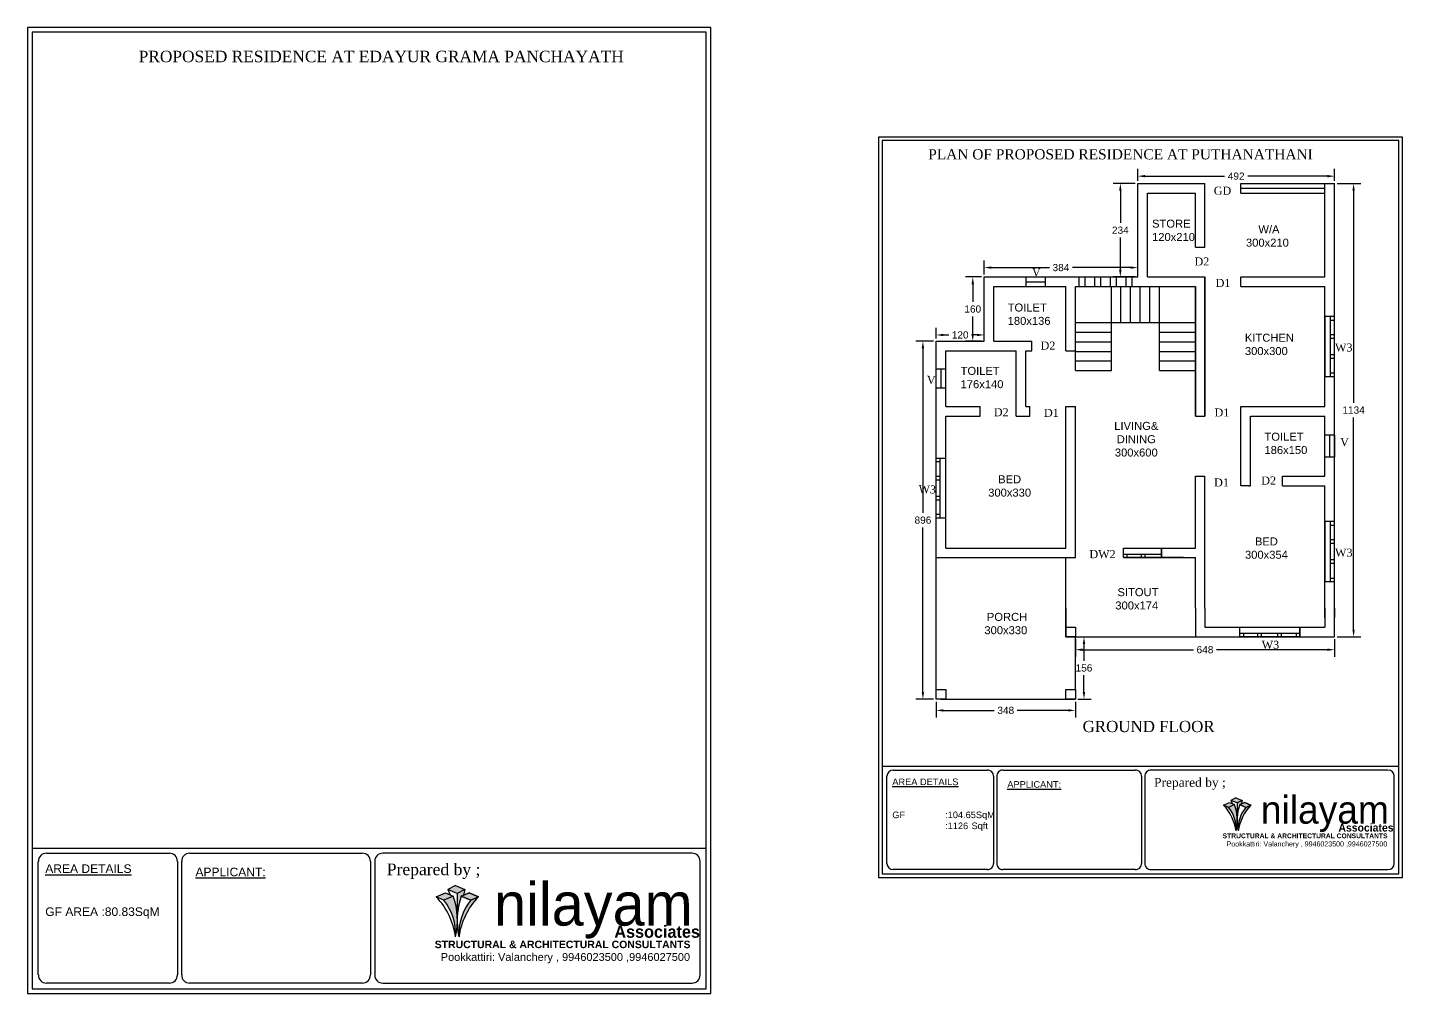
# Model space of a CAD drawing. Header units: inches. Extents: x -2903 to 3367, y -161 to 1064.
# Drawn here: x 843.52 to 877.9, y 497.32 to 521.48 of the extents above; entities that cross this region are included whole.
import ezdxf

# ---------------------------------------------------------------- set-up
doc = ezdxf.new("R2010")
doc.units = ezdxf.units.IN
doc.header["$MEASUREMENT"] = 0
doc.linetypes.add('ACAD_ISO02W100', pattern=[15, 12, -3])
doc.layers.add('--plan', color=7, linetype='Continuous')
doc.layers.add('PLAN', color=10, linetype='Continuous')
doc.styles.add('SA', font='times.ttf')
doc.styles.get("Standard").update_dxf_attribs({"font": 'arial.ttf'})
doc.dimstyles.get("Standard").update_dxf_attribs({"dimtxt": 0.18, "dimasz": 0.18, "dimexe": 0.18, "dimexo": 0.0625, "dimgap": 0.09, "dimtad": 0, "dimtih": 1, "dimtoh": 1, "dimdec": 0, "dimlfac": 100, "dimzin": 0, "dimdsep": 46, "dimtxsty": 'Standard', "dimcen": 0.09, "dimadec": 0, "dimazin": 0, "dimtfac": 1, "dimtdec": 0, "dimtofl": 0, "dimtmove": 0, "dimatfit": 3, "dimfxl": 1, "dimtolj": 1, "dimtzin": 0, "dimarcsym": 0})

# ---------------------------------------------------------------- blocks, each defined once
blk = doc.blocks.new('nilayan new')
h = blk.add_hatch(color=256)
h.set_gradient(color1=(171, 171, 160), color2=(233, 233, 231), one_color=1, tint=0.91)
h.paths.add_polyline_path([(-543.265, 296.076), (-543.464, 295.991), (-543.303, 295.916), (-543.099, 296.007)])
h.paths.add_polyline_path([(-543.099, 296.007), (-543.303, 295.916, -0.197043), (-543.05, 295.133, 0.041266), (-543.013, 295.39, -0.030102), (-543.013, 295.58, 0.069334)])
h.paths.add_polyline_path([(-542.927, 296.007), (-542.722, 295.916), (-542.561, 295.991), (-542.76, 296.076)])
h.paths.add_polyline_path([(-542.561, 295.991), (-542.722, 295.916, 0.197043), (-542.976, 295.133, -0.158169)])
h = blk.add_hatch(color=256)
h.set_gradient(color1=(13, 97, 231), color2=(163, 196, 250), one_color=1, tint=0.81, name='HEMISPHERICAL')
h.paths.add_polyline_path([(-542.848, 296.148), (-543.052, 296.23), (-543.218, 296.149), (-543.018, 296.064)])
h.paths.add_polyline_path([(-543.016, 295.622, -0.006631), (-543.013, 295.58, -0.069334), (-542.927, 296.007), (-542.882, 296.026), (-542.848, 296.148), (-543.018, 296.064)])
for p, q in [((-543.464, 295.991), (-543.265, 296.076)), ((-543.265, 296.076), (-543.099, 296.007)), ((-543.052, 296.23), (-543.218, 296.149)), ((-543.018, 296.064), (-543.218, 296.149)), ((-543.218, 296.149), (-543.163, 296.034)), ((-543.052, 296.23), (-542.848, 296.148)), ((-542.848, 296.148), (-543.018, 296.064)), ((-542.76, 296.076), (-542.927, 296.007)), ((-542.848, 296.148), (-542.882, 296.026)), ((-542.561, 295.991), (-542.76, 296.076)), ((-543.303, 295.916), (-543.464, 295.991)), ((-543.099, 296.007), (-543.303, 295.916)), ((-543.018, 296.064), (-543.016, 295.622)), ((-542.927, 296.007), (-542.722, 295.916)), ((-542.722, 295.916), (-542.561, 295.991))]:
    blk.add_line(p, q)
for points in [[(-543.265, 296.076), (-543.099, 296.007), (-543.303, 295.916), (-543.464, 295.991), (-543.265, 296.076)], [(-542.76, 296.076), (-542.561, 295.991), (-542.722, 295.916), (-542.927, 296.007), (-542.76, 296.076)]]:
    blk.add_lwpolyline(points)
for centre, radius, start, end in [((-544.579, 294.922), 1.544, 7.8259, 43.7778), ((-544.132, 295.215), 1.085, 355.6446, 40.2323), ((-544.588, 295.485), 1.579, 347.0994, 19.3132), ((-541.437, 295.485), 1.579, 160.6868, 192.9006), ((-541.893, 295.215), 1.085, 139.7677, 184.3554), ((-541.446, 294.922), 1.544, 136.2222, 172.1741)]:
    blk.add_arc(centre, radius, start, end)
at = {"attachment_point": 1}
for s, width, insert, char_height in [('{\\fBauhaus|b0|i0|c0|p2;\\C5;nilayam}', 18.84828, (-542.225, 296.297), 0.92248), ('Pookkattiri: Valanchery , 9946023500 ,9946027500', 13.33237, (-543.366, 294.786), 0.168)]:
    blk.add_mtext_dynamic_manual_height_columns(s, width=width, gutter_width=1, heights=[0], dxfattribs=dict(at, insert=insert, char_height=char_height))
for s, insert, char_height, width in [('{\\fBauhaus|b1|i0|c0|p2;Associates}', (-539.651, 295.373), 0.25945, 11.05359), ('{\\fArial Greek|b1|i0|c0|p34;STRUCTURAL & ARCHITECTURAL CONSULTANTS}', (-543.495, 295.051), 0.16, 15.33754)]:
    blk.add_mtext(s, dxfattribs=dict(at, insert=insert, char_height=char_height, width=width))
blk = doc.blocks.new('*D635')
at = {"color": 0, "lineweight": -2, "transparency": 16777216}
for p, q in [((866.24, 513.699), (866.24, 513.971)), ((867.44, 513.699), (867.44, 513.971)), ((866.42, 513.791), (866.56, 513.791)), ((867.26, 513.791), (867.12, 513.791))]:
    blk.add_line(p, q, dxfattribs=at)
at = {"color": 0, "transparency": 16777216}
for points in [[(866.42, 513.821), (866.42, 513.761), (866.24, 513.791)], [(867.26, 513.821), (867.26, 513.761), (867.44, 513.791)]]:
    blk.add_solid(points, dxfattribs=at)
at = {"layer": 'Defpoints', "color": 0, "transparency": 16777216}
for p in [(866.24, 513.636), (867.44, 513.791), (867.44, 513.636)]:
    blk.add_point(p, dxfattribs=at)
at = {"color": 0, "transparency": 16777216, "insert": (866.84, 513.791), "char_height": 0.18, "attachment_point": 5}
blk.add_mtext('\\A1;120', dxfattribs=at)
blk = doc.blocks.new('*D636')
at = {"color": 0, "lineweight": -2, "transparency": 16777216}
for p, q in [((867.377, 515.241), (866.975, 515.241)), ((867.155, 515.061), (867.155, 514.62)), ((867.155, 513.816), (867.155, 514.257)), ((867.377, 513.636), (866.975, 513.636))]:
    blk.add_line(p, q, dxfattribs=at)
at = {"color": 0, "transparency": 16777216}
for points in [[(867.125, 515.061), (867.185, 515.061), (867.155, 515.241)], [(867.125, 513.816), (867.185, 513.816), (867.155, 513.636)]]:
    blk.add_solid(points, dxfattribs=at)
at = {"layer": 'Defpoints', "color": 0, "transparency": 16777216}
for p in [(867.44, 515.241), (867.155, 513.636), (867.44, 513.636)]:
    blk.add_point(p, dxfattribs=at)
at = {"color": 0, "transparency": 16777216, "insert": (867.155, 514.439), "char_height": 0.18, "attachment_point": 5}
blk.add_mtext('\\A1;160', dxfattribs=at)
blk = doc.blocks.new('*D637')
at = {"color": 0, "lineweight": -2, "transparency": 16777216}
for p, q in [((867.44, 515.303), (867.44, 515.656)), ((871.28, 515.303), (871.28, 515.656)), ((867.62, 515.476), (869.071, 515.476)), ((871.1, 515.476), (869.648, 515.476))]:
    blk.add_line(p, q, dxfattribs=at)
at = {"color": 0, "transparency": 16777216}
for points in [[(867.62, 515.506), (867.62, 515.446), (867.44, 515.476)], [(871.1, 515.506), (871.1, 515.446), (871.28, 515.476)]]:
    blk.add_solid(points, dxfattribs=at)
at = {"layer": 'Defpoints', "color": 0, "transparency": 16777216}
for p in [(871.28, 515.476), (867.44, 515.241), (871.28, 515.241)]:
    blk.add_point(p, dxfattribs=at)
at = {"color": 0, "transparency": 16777216, "insert": (869.36, 515.476), "char_height": 0.18, "attachment_point": 5}
blk.add_mtext('\\A1;384', dxfattribs=at)
blk = doc.blocks.new('*D638')
at = {"color": 0, "lineweight": -2, "transparency": 16777216}
for p, q in [((871.217, 517.581), (870.664, 517.581)), ((870.844, 517.401), (870.844, 516.593)), ((870.844, 515.421), (870.844, 516.229)), ((871.217, 515.241), (870.664, 515.241))]:
    blk.add_line(p, q, dxfattribs=at)
at = {"color": 0, "transparency": 16777216}
for points in [[(870.814, 517.401), (870.874, 517.401), (870.844, 517.581)], [(870.814, 515.421), (870.874, 515.421), (870.844, 515.241)]]:
    blk.add_solid(points, dxfattribs=at)
at = {"layer": 'Defpoints', "color": 0, "transparency": 16777216}
for p in [(871.28, 517.581), (870.844, 515.241), (871.28, 515.241)]:
    blk.add_point(p, dxfattribs=at)
at = {"color": 0, "transparency": 16777216, "insert": (870.844, 516.411), "char_height": 0.18, "attachment_point": 5}
blk.add_mtext('\\A1;234', dxfattribs=at)
blk = doc.blocks.new('*D639')
at = {"color": 0, "lineweight": -2, "transparency": 16777216}
for p, q in [((871.28, 517.643), (871.28, 517.943)), ((871.46, 517.763), (873.448, 517.763)), ((876.02, 517.763), (874.031, 517.763)), ((876.2, 517.643), (876.2, 517.943))]:
    blk.add_line(p, q, dxfattribs=at)
at = {"color": 0, "transparency": 16777216}
for points in [[(871.46, 517.793), (871.46, 517.733), (871.28, 517.763)], [(876.02, 517.793), (876.02, 517.733), (876.2, 517.763)]]:
    blk.add_solid(points, dxfattribs=at)
at = {"layer": 'Defpoints', "color": 0, "transparency": 16777216}
for p in [(871.28, 517.763), (871.28, 517.581), (876.2, 517.581)]:
    blk.add_point(p, dxfattribs=at)
at = {"color": 0, "transparency": 16777216, "insert": (873.74, 517.763), "char_height": 0.18, "attachment_point": 5}
blk.add_mtext('\\A1;492', dxfattribs=at)
blk = doc.blocks.new('*D640')
at = {"color": 0, "lineweight": -2, "transparency": 16777216}
for p, q in [((876.262, 517.581), (876.855, 517.581)), ((876.675, 517.401), (876.675, 512.093)), ((876.675, 506.421), (876.675, 511.729)), ((876.262, 506.241), (876.855, 506.241))]:
    blk.add_line(p, q, dxfattribs=at)
at = {"color": 0, "transparency": 16777216}
for points in [[(876.645, 517.401), (876.705, 517.401), (876.675, 517.581)], [(876.645, 506.421), (876.705, 506.421), (876.675, 506.241)]]:
    blk.add_solid(points, dxfattribs=at)
at = {"layer": 'Defpoints', "color": 0, "transparency": 16777216}
for p in [(876.2, 517.581), (876.2, 506.241), (876.675, 506.241)]:
    blk.add_point(p, dxfattribs=at)
at = {"color": 0, "transparency": 16777216, "insert": (876.675, 511.911), "char_height": 0.18, "attachment_point": 5}
blk.add_mtext('\\A1;1134', dxfattribs=at)
blk = doc.blocks.new('*D641')
at = {"color": 0, "lineweight": -2, "transparency": 16777216}
for p, q in [((869.72, 506.178), (869.72, 505.738)), ((876.2, 506.178), (876.2, 505.738)), ((869.9, 505.918), (872.67, 505.918)), ((876.02, 505.918), (873.249, 505.918))]:
    blk.add_line(p, q, dxfattribs=at)
at = {"color": 0, "transparency": 16777216}
for points in [[(869.9, 505.948), (869.9, 505.888), (869.72, 505.918)], [(876.02, 505.948), (876.02, 505.888), (876.2, 505.918)]]:
    blk.add_solid(points, dxfattribs=at)
at = {"layer": 'Defpoints', "color": 0, "transparency": 16777216}
for p in [(869.72, 506.241), (876.2, 506.241), (869.72, 505.918)]:
    blk.add_point(p, dxfattribs=at)
at = {"color": 0, "transparency": 16777216, "insert": (872.96, 505.918), "char_height": 0.18, "attachment_point": 5}
blk.add_mtext('\\A1;648', dxfattribs=at)
blk = doc.blocks.new('*D642')
at = {"color": 0, "lineweight": -2, "transparency": 16777216}
for p, q in [((869.782, 506.241), (870.115, 506.241)), ((869.935, 506.061), (869.935, 505.643)), ((869.935, 504.861), (869.935, 505.279)), ((869.782, 504.681), (870.115, 504.681))]:
    blk.add_line(p, q, dxfattribs=at)
at = {"color": 0, "transparency": 16777216}
for points in [[(869.905, 506.061), (869.965, 506.061), (869.935, 506.241)], [(869.905, 504.861), (869.965, 504.861), (869.935, 504.681)]]:
    blk.add_solid(points, dxfattribs=at)
at = {"layer": 'Defpoints', "color": 0, "transparency": 16777216}
for p in [(869.72, 506.241), (869.72, 504.681), (869.935, 504.681)]:
    blk.add_point(p, dxfattribs=at)
at = {"color": 0, "transparency": 16777216, "insert": (869.935, 505.461), "char_height": 0.18, "attachment_point": 5}
blk.add_mtext('\\A1;156', dxfattribs=at)
blk = doc.blocks.new('*D643')
at = {"color": 0, "lineweight": -2, "transparency": 16777216}
for p, q in [((866.24, 504.618), (866.24, 504.22)), ((869.72, 504.618), (869.72, 504.22)), ((866.42, 504.4), (867.691, 504.4)), ((869.54, 504.4), (868.269, 504.4))]:
    blk.add_line(p, q, dxfattribs=at)
at = {"color": 0, "transparency": 16777216}
for points in [[(866.42, 504.43), (866.42, 504.37), (866.24, 504.4)], [(869.54, 504.43), (869.54, 504.37), (869.72, 504.4)]]:
    blk.add_solid(points, dxfattribs=at)
at = {"layer": 'Defpoints', "color": 0, "transparency": 16777216}
for p in [(866.24, 504.681), (869.72, 504.681), (866.24, 504.4)]:
    blk.add_point(p, dxfattribs=at)
at = {"color": 0, "transparency": 16777216, "insert": (867.98, 504.4), "char_height": 0.18, "attachment_point": 5}
blk.add_mtext('\\A1;348', dxfattribs=at)
blk = doc.blocks.new('*D644')
at = {"color": 0, "lineweight": -2, "transparency": 16777216}
for p, q in [((866.177, 513.636), (865.729, 513.636)), ((865.909, 513.456), (865.909, 509.34)), ((865.909, 504.861), (865.909, 508.977)), ((866.177, 504.681), (865.729, 504.681))]:
    blk.add_line(p, q, dxfattribs=at)
at = {"color": 0, "transparency": 16777216}
for points in [[(865.879, 513.456), (865.939, 513.456), (865.909, 513.636)], [(865.879, 504.861), (865.939, 504.861), (865.909, 504.681)]]:
    blk.add_solid(points, dxfattribs=at)
at = {"layer": 'Defpoints', "color": 0, "transparency": 16777216}
for p in [(865.909, 513.636), (866.24, 513.636), (866.24, 504.681)]:
    blk.add_point(p, dxfattribs=at)
at = {"color": 0, "transparency": 16777216, "insert": (865.909, 509.159), "char_height": 0.18, "attachment_point": 5}
blk.add_mtext('\\A1;896', dxfattribs=at)

msp = doc.modelspace()

# ---------------------------------------------------------------- linework, layer by layer
at = {"layer": '--plan', "ltscale": 0.1}
for p, q in [((875.96, 514.251), (875.96, 512.751)), ((876.2, 514.251), (875.96, 514.251)), ((876.09, 514.251), (876.09, 512.751)), ((876.09, 514.161), (876.2, 514.161)), ((876.18, 513.796), (876.09, 513.796)), ((876.18, 513.796), (876.09, 513.796)), ((876.18, 513.706), (876.09, 513.706)), ((876.18, 513.706), (876.09, 513.706)), ((876.2, 513.296), (876.09, 513.296)), ((876.2, 513.296), (876.09, 513.296)), ((876.2, 513.206), (876.09, 513.206)), ((876.2, 513.206), (876.09, 513.206)), ((876.09, 512.841), (876.2, 512.841)), ((876.09, 512.841), (876.2, 512.841)), ((875.95, 512.751), (876.2, 512.751)), ((875.96, 512.751), (876.2, 512.751)), ((876.08, 510.738), (876.08, 511.283)), ((876.2, 511.283), (876.11, 511.283)), ((876.2, 511.283), (876.11, 511.283)), ((866.24, 509.211), (866.24, 510.711)), ((866.24, 510.711), (866.48, 510.711)), ((866.33, 510.621), (866.24, 510.621)), ((866.33, 510.711), (866.33, 509.211)), ((866.24, 510.256), (866.33, 510.256)), ((866.24, 510.256), (866.33, 510.256)), ((866.24, 510.166), (866.33, 510.166)), ((866.24, 510.166), (866.33, 510.166)), ((866.24, 509.756), (866.33, 509.756)), ((866.24, 509.756), (866.33, 509.756)), ((866.24, 509.666), (866.33, 509.666)), ((866.24, 509.666), (866.33, 509.666)), ((866.33, 509.301), (866.24, 509.301)), ((866.33, 509.301), (866.24, 509.301)), ((866.48, 509.211), (866.24, 509.211)), ((866.48, 509.211), (866.24, 509.211)), ((875.96, 509.121), (875.96, 507.621)), ((876.2, 509.121), (875.96, 509.121)), ((876.09, 509.121), (876.09, 507.621)), ((876.09, 509.031), (876.2, 509.031)), ((870.92, 508.221), (870.92, 508.461)), ((871.875, 508.461), (871.875, 508.221)), ((876.18, 508.666), (876.09, 508.666)), ((876.18, 508.666), (876.09, 508.666)), ((876.18, 508.576), (876.09, 508.576)), ((876.18, 508.576), (876.09, 508.576)), ((870.92, 508.311), (871.875, 508.311)), ((872.42, 508.221), (870.92, 508.221)), ((871.01, 508.311), (871.01, 508.221)), ((871.375, 508.221), (871.375, 508.311)), ((871.375, 508.221), (871.375, 508.311)), ((871.465, 508.221), (871.465, 508.311)), ((871.465, 508.221), (871.465, 508.311)), ((871.875, 508.221), (871.875, 508.311)), ((871.875, 508.221), (871.875, 508.311)), ((876.2, 508.166), (876.09, 508.166)), ((876.2, 508.166), (876.09, 508.166)), ((876.2, 508.076), (876.09, 508.076)), ((876.2, 508.076), (876.09, 508.076)), ((876.09, 507.711), (876.2, 507.711)), ((876.09, 507.711), (876.2, 507.711)), ((875.95, 507.621), (876.2, 507.621)), ((875.96, 507.621), (876.2, 507.621)), ((873.83, 506.241), (873.83, 506.481)), ((873.83, 506.331), (875.33, 506.331)), ((873.92, 506.331), (873.92, 506.241)), ((874.285, 506.241), (874.285, 506.331)), ((874.285, 506.241), (874.285, 506.331)), ((874.375, 506.241), (874.375, 506.331)), ((874.375, 506.241), (874.375, 506.331)), ((874.785, 506.241), (874.785, 506.331)), ((874.785, 506.241), (874.785, 506.331)), ((874.875, 506.241), (874.875, 506.331)), ((874.875, 506.241), (874.875, 506.331)), ((875.24, 506.331), (875.24, 506.241)), ((875.24, 506.331), (875.24, 506.241)), ((875.33, 506.481), (875.33, 506.241)), ((875.33, 506.241), (873.83, 506.241))]:
    msp.add_line(p, q, dxfattribs=at)
for p, q in [((871.28, 515.241), (871.28, 517.581)), ((871.28, 517.581), (872.96, 517.581)), ((871.52, 515.241), (871.52, 517.341)), ((871.52, 517.341), (872.72, 517.341)), ((872.72, 515.991), (872.72, 517.341)), ((872.96, 515.991), (872.96, 517.581)), ((873.86, 517.341), (873.86, 517.581)), ((873.86, 517.581), (876.2, 517.581)), ((873.86, 517.461), (875.96, 517.461)), ((873.86, 517.341), (875.96, 517.341)), ((873.86, 517.341), (875.96, 517.341)), ((875.96, 517.341), (875.96, 517.581)), ((875.96, 515.241), (875.96, 517.341)), ((876.2, 506.241), (876.2, 517.581)), ((872.72, 515.991), (872.72, 516.241)), ((872.72, 515.991), (872.96, 515.991)), ((872.96, 515.991), (872.96, 516.241)), ((867.44, 513.636), (867.44, 515.241)), ((867.44, 515.241), (871.28, 515.241)), ((867.68, 513.636), (867.68, 515.001)), ((867.68, 515.001), (869.48, 515.001)), ((868.49, 515.001), (868.49, 515.241)), ((868.49, 515.121), (868.97, 515.121)), ((868.97, 515.001), (868.97, 515.241)), ((869.48, 513.396), (869.48, 515.001)), ((869.72, 515.001), (872.72, 515.001)), ((869.72, 512.901), (869.72, 515.001)), ((869.81, 515.241), (869.81, 515.001)), ((869.96, 515.241), (869.96, 515.001)), ((870.2, 515.241), (870.2, 515.001)), ((870.35, 515.241), (870.35, 515.001)), ((870.59, 515.241), (870.59, 515.001)), ((870.62, 512.951), (870.62, 515.001)), ((870.62, 512.901), (870.62, 515.001)), ((870.74, 515.241), (870.74, 515.001)), ((870.86, 514.101), (870.86, 515.001)), ((870.98, 515.241), (870.98, 515.001)), ((871.1, 514.101), (871.1, 515.001)), ((871.13, 515.241), (871.13, 515.001)), ((871.34, 514.101), (871.34, 515.001)), ((871.52, 515.241), (872.96, 515.241)), ((871.58, 514.101), (871.58, 515.001)), ((871.82, 512.901), (871.82, 515.001)), ((872.72, 511.761), (872.72, 515.001)), ((872.72, 515.001), (872.72, 511.761)), ((872.96, 513.319), (872.96, 515.241)), ((872.96, 515.241), (872.96, 511.761)), ((873.86, 515.241), (875.96, 515.241)), ((873.86, 515.001), (873.86, 515.241)), ((873.86, 515.001), (875.96, 515.001)), ((875.96, 512.001), (875.96, 515.001)), ((869.72, 514.101), (872.72, 514.101)), ((866.24, 508.221), (866.24, 513.636)), ((866.24, 513.636), (867.44, 513.636)), ((867.68, 513.636), (868.63, 513.636)), ((868.63, 513.396), (868.63, 513.636)), ((871.82, 513.861), (872.72, 513.861)), ((871.82, 513.861), (872.72, 513.861)), ((871.82, 513.621), (872.72, 513.621)), ((871.82, 513.621), (872.72, 513.621)), ((866.48, 512.001), (866.48, 513.396)), ((866.48, 513.396), (868.24, 513.396)), ((868.24, 511.761), (868.24, 513.396)), ((868.48, 512.001), (868.48, 513.396)), ((868.48, 513.396), (868.63, 513.396)), ((869.48, 513.396), (869.48, 513.501)), ((869.48, 513.396), (869.72, 513.396)), ((871.82, 513.381), (872.72, 513.381)), ((871.82, 513.381), (872.72, 513.381)), ((872.96, 511.761), (872.96, 513.319)), ((866.48, 512.939), (866.24, 512.939)), ((866.36, 512.939), (866.36, 512.459)), ((871.82, 513.141), (872.72, 513.141)), ((871.82, 513.141), (872.72, 513.141)), ((871.82, 512.901), (872.72, 512.901)), ((866.48, 512.459), (866.24, 512.459)), ((866.48, 512.001), (867.34, 512.001)), ((866.6, 512.001), (867.34, 512.001)), ((867.34, 511.761), (867.34, 512.001)), ((868.48, 512.001), (868.58, 512.001)), ((868.48, 512.001), (868.58, 512.001)), ((868.48, 512.001), (868.58, 512.001)), ((868.58, 511.761), (868.58, 512.001)), ((869.48, 508.461), (869.48, 512.001)), ((869.48, 512.001), (869.72, 512.001)), ((869.72, 511.461), (869.72, 512.001)), ((873.86, 512.001), (875.96, 512.001)), ((873.86, 510.261), (873.86, 512.001)), ((866.48, 508.461), (866.48, 511.761)), ((866.48, 511.761), (867.34, 511.761)), ((868.24, 511.761), (868.58, 511.761)), ((868.24, 511.761), (868.58, 511.761)), ((869.72, 510.201), (869.72, 511.761)), ((872.72, 511.761), (872.96, 511.761)), ((874.1, 511.761), (875.96, 511.761)), ((874.1, 510.021), (874.1, 511.761)), ((875.96, 510.261), (875.96, 511.761)), ((876.2, 511.283), (875.96, 511.283)), ((875.96, 510.738), (875.96, 511.283)), ((876.2, 511.283), (876.2, 510.738)), ((869.72, 508.221), (869.72, 510.561)), ((876.2, 510.738), (875.96, 510.738)), ((876.2, 510.738), (875.96, 510.738)), ((872.72, 508.461), (872.72, 510.261)), ((872.72, 510.261), (872.96, 510.261)), ((872.96, 506.961), (872.96, 510.261)), ((873.86, 510.021), (873.86, 510.261)), ((874.9, 510.261), (875.96, 510.261)), ((874.9, 510.021), (874.9, 510.261)), ((874.06, 510.021), (873.86, 510.021)), ((874.06, 510.021), (874.1, 510.021)), ((874.9, 510.021), (875.96, 510.021)), ((875.96, 506.721), (875.96, 510.021)), ((866.48, 508.461), (869.48, 508.461)), ((870.92, 508.221), (870.92, 508.461)), ((870.92, 508.461), (872.72, 508.461)), ((871.875, 508.221), (871.875, 508.441)), ((871.875, 508.221), (871.875, 508.441)), ((866.24, 508.221), (869.72, 508.221)), ((866.24, 504.921), (866.24, 508.221)), ((869.48, 506.481), (869.48, 508.221)), ((870.92, 508.221), (872.72, 508.221)), ((872.72, 506.961), (872.72, 508.221)), ((869.48, 506.961), (869.48, 506.241)), ((872.72, 506.961), (872.72, 506.241)), ((872.96, 506.961), (872.96, 506.481)), ((875.96, 506.961), (875.96, 506.481)), ((876.2, 506.961), (876.2, 506.721)), ((869.48, 506.481), (869.72, 506.481)), ((869.72, 506.481), (869.72, 506.241)), ((872.96, 506.481), (875.96, 506.481)), ((875.33, 506.241), (875.33, 506.461)), ((875.33, 506.241), (875.33, 506.461)), ((869.48, 506.241), (872.96, 506.241)), ((869.72, 504.921), (869.72, 506.241)), ((872.96, 506.241), (876.2, 506.241)), ((866.24, 504.921), (866.48, 504.921)), ((866.36, 504.681), (869.72, 504.681)), ((866.48, 504.921), (866.48, 504.681)), ((869.48, 504.921), (869.72, 504.921)), ((869.72, 504.921), (869.72, 504.681)), ((865.164, 502.908), (867.523, 502.908)), ((867.904, 502.908), (871.216, 502.908)), ((877.535, 502.908), (871.61, 502.908)), ((865.008, 502.365), (865.008, 502.752)), ((865.008, 500.574), (865.008, 502.646)), ((867.673, 502.752), (867.673, 502.365)), ((867.673, 502.646), (867.673, 500.574)), ((867.754, 502.752), (867.754, 502.365)), ((867.754, 502.646), (867.754, 500.574)), ((871.372, 502.752), (871.372, 502.365)), ((871.372, 502.646), (871.372, 500.574)), ((871.454, 502.752), (871.454, 502.365)), ((871.454, 502.646), (871.454, 500.574)), ((877.69, 502.365), (877.69, 502.752)), ((877.69, 500.574), (877.69, 502.646)), ((843.999, 500.826), (847.077, 500.826)), ((847.573, 500.826), (851.895, 500.826)), ((860.137, 500.826), (852.408, 500.826)), ((843.795, 500.118), (843.795, 500.623)), ((843.795, 497.782), (843.795, 500.484)), ((847.272, 500.623), (847.272, 500.118)), ((847.272, 500.484), (847.272, 497.782)), ((847.378, 500.623), (847.378, 500.118)), ((847.378, 500.484), (847.378, 497.782)), ((852.098, 500.623), (852.098, 500.118)), ((852.098, 500.484), (852.098, 497.782)), ((852.204, 500.623), (852.204, 500.118)), ((852.204, 500.484), (852.204, 497.782)), ((860.34, 500.118), (860.34, 500.623)), ((860.34, 497.782), (860.34, 500.484)), ((867.523, 500.418), (865.164, 500.418)), ((871.216, 500.418), (867.904, 500.418)), ((871.61, 500.418), (877.535, 500.418)), ((847.077, 497.579), (843.999, 497.579)), ((851.895, 497.579), (847.573, 497.579)), ((852.408, 497.579), (860.137, 497.579))]:
    msp.add_line(p, q)
at = {"linetype": 'ACAD_ISO02W100'}
for p, q in [((869.72, 513.861), (870.62, 513.861)), ((869.72, 513.621), (870.62, 513.621)), ((869.72, 513.381), (870.62, 513.381)), ((869.72, 513.141), (870.62, 513.141)), ((869.72, 512.901), (870.62, 512.901))]:
    msp.add_line(p, q, dxfattribs=at)
at = {"ltscale": 0.1}
msp.add_line((866.48, 509.211), (866.48, 510.711), dxfattribs=at)
for points in [[(869.48, 506.481), (869.72, 506.481), (869.72, 506.241), (869.48, 506.241)], [(866.24, 504.921), (866.48, 504.921), (866.48, 504.681), (866.24, 504.681)], [(869.48, 504.921), (869.72, 504.921), (869.72, 504.681), (869.48, 504.681)]]:
    msp.add_lwpolyline(points, close=True)
for centre, radius, start, end in [((865.164, 502.752), 0.156, 90, 180), ((867.52, 502.755), 0.153, 358.8163, 91.1837), ((867.907, 502.755), 0.153, 88.8163, 181.1837), ((871.22, 502.755), 0.153, 358.8163, 91.1837), ((871.607, 502.755), 0.153, 88.8163, 181.1837), ((877.535, 502.752), 0.156, 0, 90), ((843.999, 500.623), 0.203, 90, 180), ((847.073, 500.627), 0.199, 358.8163, 91.1837), ((847.578, 500.627), 0.199, 88.8163, 181.1837), ((851.899, 500.627), 0.199, 358.8163, 91.1837), ((852.404, 500.627), 0.199, 88.8163, 181.1837), ((860.137, 500.623), 0.203, 0, 90), ((865.164, 500.574), 0.156, 180, 270), ((867.52, 500.571), 0.153, 268.8163, 1.1837), ((867.907, 500.571), 0.153, 178.8163, 271.1837), ((871.22, 500.571), 0.153, 268.8163, 1.1837), ((871.607, 500.571), 0.153, 178.8163, 271.1837), ((877.535, 500.574), 0.156, 270, 0), ((843.999, 497.782), 0.203, 180, 270), ((847.073, 497.778), 0.199, 268.8163, 1.1837), ((847.578, 497.778), 0.199, 178.8163, 271.1837), ((851.899, 497.778), 0.199, 268.8163, 1.1837), ((852.404, 497.778), 0.199, 178.8163, 271.1837), ((860.137, 497.782), 0.203, 270, 0)]:
    msp.add_arc(centre, radius, start, end)
at = {"layer": 'PLAN', "color": 0}
for p, q in [((864.888, 503.007), (877.806, 503.007)), ((843.638, 500.956), (860.492, 500.956)), ((864.89, 500.308), (877.809, 500.308)), ((843.641, 497.434), (860.494, 497.434))]:
    msp.add_line(p, q, dxfattribs=at)
for points in [[(860.611, 521.482), (843.525, 521.482), (843.525, 497.318), (860.611, 497.318)], [(860.494, 521.366), (843.641, 521.366), (843.641, 497.434), (860.494, 497.434)], [(877.898, 518.742), (864.801, 518.742), (864.801, 500.219), (877.898, 500.219)], [(877.809, 518.652), (864.89, 518.652), (864.89, 500.308), (877.809, 500.308)]]:
    msp.add_lwpolyline(points, close=True, dxfattribs=at)

# ---------------------------------------------------------------- block references
for p, xscale, yscale, zscale in [((1282.516, 279.224), 0.7527468543341781, 0.7527468543341781, 0.7527468543341781), ((1488.472, 154.039), 1.167935033518874, 1.167935033518874, 1.167935033518874)]:
    msp.add_blockref('nilayan new', p, dxfattribs=dict(xscale=xscale, yscale=yscale, zscale=zscale))

# ---------------------------------------------------------------- texts
at = {"layer": '--plan', "ltscale": 0.1, "style": 'SA'}
for s, insert, char_height, width, attachment_point in [('PROPOSED RESIDENCE AT EDAYUR GRAMA PANCHAYATH', (846.304, 520.901), 0.287, 20.94808, 1), ('\\A1;   PLAN OF PROPOSED RESIDENCE AT PUTHANATHANI', (865.753, 518.438), 0.25484, 15.94342, 1), ('GD', (873.18, 517.5), 0.2, 0.23555, 1), ('D2', (872.699, 515.73), 0.2, 0.23555, 1), ('D1', (873.227, 515.193), 0.2, 0.23555, 1), ('D2', (868.851, 513.626), 0.2, 0.23555, 1), ('{\\fTimes New Roman|b0|i0|c0|p18;W3}', (876.648, 513.577), 0.2, 0.23555, 3), ('D2', (867.682, 511.959), 0.2, 0.23555, 1), ('D1', (868.935, 511.943), 0.2, 0.23555, 1), ('D1', (873.2, 511.952), 0.2, 0.23555, 1), ('D1', (873.188, 510.201), 0.2, 0.23555, 1), ('D2', (874.368, 510.25), 0.2, 0.23555, 1), ('DW2', (870.072, 508.408), 0.2, 0.23555, 1), ('{\\fTimes New Roman|b0|i0|c0|p18;W3}', (876.648, 508.447), 0.2, 0.23555, 3), ('{\\fTimes New Roman|b0|i0|c0|p18;W3}', (874.378, 506.141), 0.2, 0.23555, 1), ('GROUND FLOOR', (869.9, 504.138), 0.28, 17.51749, 1)]:
    msp.add_mtext(s, dxfattribs=dict(at, insert=insert, char_height=char_height, width=width, attachment_point=attachment_point))
at = {"layer": '--plan', "ltscale": 0.1, "char_height": 0.2, "width": 0.23555, "attachment_point": 1, "rotation": 358.167, "style": 'SA'}
for s, insert in [('V', (868.636, 515.462)), ('V', (866.009, 512.77)), ('V', (876.342, 511.215)), ('{\\fTimes New Roman|b0|i0|c0|p18;W3}', (865.803, 510.038))]:
    msp.add_mtext(s, dxfattribs=dict(at, insert=insert))
at = {"char_height": 0.2, "attachment_point": 1}
for s, insert in [('STORE\\P120x210', (871.637, 516.675)), ('    W/A\\P300x210', (873.985, 516.533)), ('TOILET    180x136', (868.028, 514.577)), ('KITCHEN\\P300x300', (873.958, 513.822)), ('TOILET    176x140', (866.851, 512.993)), ('\\pxqc;LIVING& DINING\\P300x600', (870.444, 511.617)), ('TOILET    186x150', (874.447, 511.346)), ('\\pxqc;BED\\P300x330', (867.278, 510.281)), ('\\pxqc;BED\\P300x354', (873.697, 508.727)), ('\\pxqc;SITOUT\\P\\pq*;   300x174', (870.486, 507.458)), ('\\pxqc;PORCH\\P\\pq*;   300x330', (867.213, 506.839))]:
    msp.add_mtext_dynamic_manual_height_columns(s, width=1.59803, gutter_width=1, heights=[0], dxfattribs=dict(at, insert=insert))
at = {"attachment_point": 1}
for insert, char_height, width in [((871.686, 502.711), 0.22274, 5.17048), ((871.686, 502.711), 0.22274, 5.17048), ((852.507, 500.569), 0.29057, 6.74515), ((852.507, 500.569), 0.29057, 6.74515)]:
    msp.add_mtext('{\\fTimes New Roman|b0|i0|c0|p18;Prepared by ;}', dxfattribs=dict(at, insert=insert, char_height=char_height, width=width))
at = {"layer": 'PLAN', "color": 0, "attachment_point": 1}
for s, insert, char_height, width in [('\\pxt4.6154;{\\LAREA DETAILS}\\P\\P\\P\\ptz;GF ^I^I:104.65SqM\\P^I^I:1126 ^ISqft', (865.144, 502.695), 0.16499, 2.70261), ('\\pxt4.6154;{\\LAPPLICANT:}', (868.019, 502.631), 0.16499, 3.31238), ('\\pxt4.6154;{\\LAREA DETAILS}\\P\\P\\P\\ptz;GF AREA :80.83SqM\\P\\P\\P^I', (843.97, 500.549), 0.21524, 3.5257), ('\\pxt4.6154;{\\LAPPLICANT:}', (847.724, 500.466), 0.21524, 4.32117)]:
    msp.add_mtext(s, dxfattribs=dict(at, insert=insert, char_height=char_height, width=width))

# ---------------------------------------------------------------- dimensions: what is measured, and where the dimension line sits
for p1, p2, distance, picture, middle in [((876.2, 517.581), (871.28, 517.581), -0.182, '*D639', (873.74, 517.763)), ((871.28, 517.581), (871.28, 515.241), -0.436, '*D638', (870.844, 516.411)), ((876.2, 517.581), (876.2, 506.241), 0.475, '*D640', (876.675, 511.911)), ((867.44, 515.241), (871.28, 515.241), 0.235, '*D637', (869.36, 515.476)), ((867.4398, 515.241), (867.4398, 513.6361), -0.2852, '*D636', (867.1547, 514.4385)), ((866.24, 513.636), (867.44, 513.636), 0.155, '*D635', (866.84, 513.791)), ((866.2398, 504.681), (866.2398, 513.6361), 0.3313, '*D644', (865.9085, 509.1585)), ((876.2, 506.241), (869.72, 506.241), 0.323, '*D641', (872.96, 505.918)), ((869.72, 506.241), (869.72, 504.681), 0.215, '*D642', (869.935, 505.461)), ((869.72, 504.681), (866.24, 504.681), 0.281, '*D643', (867.98, 504.4))]:
    dim = msp.add_aligned_dim(p1=p1, p2=p2, distance=distance, dimstyle='Standard')
    dim.commit()
    dim.dimension.update_dxf_attribs({"geometry": picture, "text_midpoint": middle})

doc.saveas('drawing.dxf')
